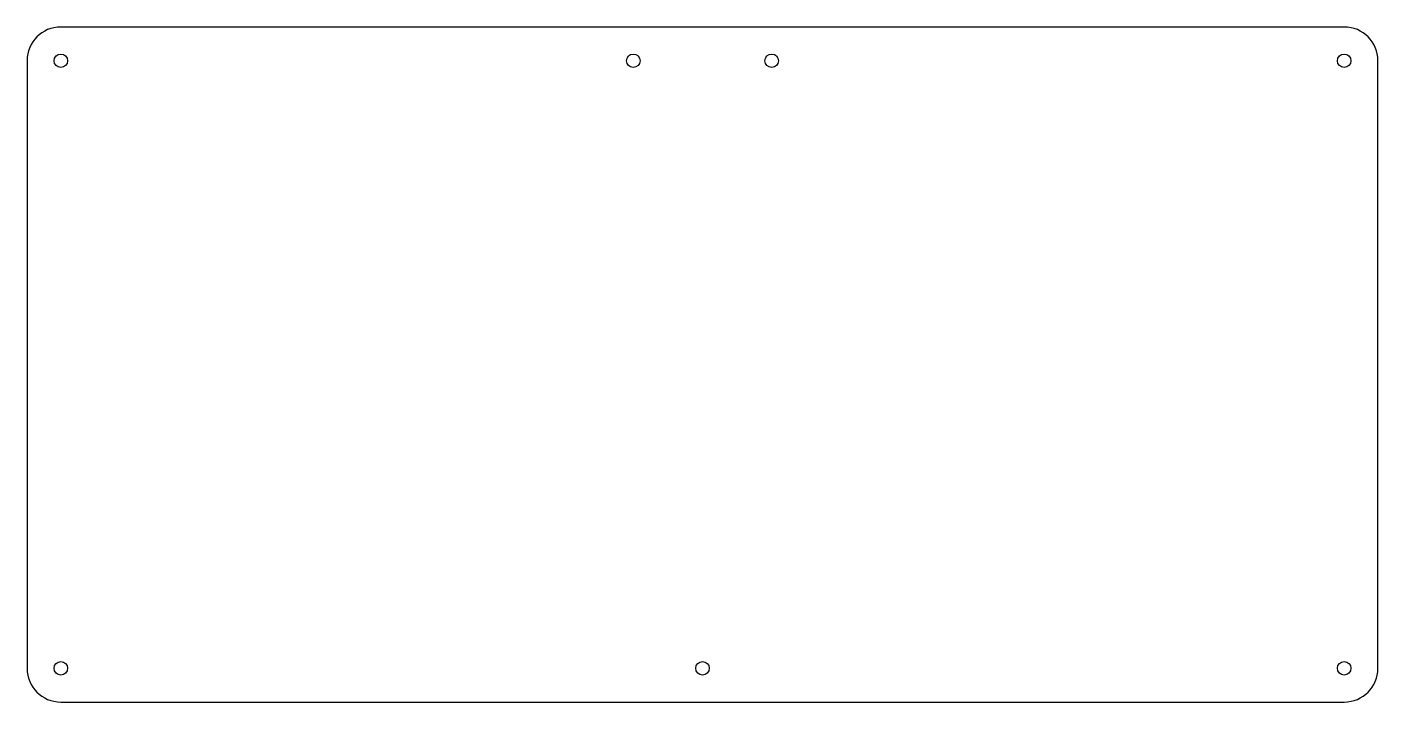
# Model space of a CAD drawing. Header units: metres. Extents: x 0 to 40, y 0 to 20.
import ezdxf

# ---------------------------------------------------------------- set-up
doc = ezdxf.new("R2010")
doc.units = ezdxf.units.M

msp = doc.modelspace()

# ---------------------------------------------------------------- linework, layer by layer
for points in [[(39, 20), (1, 20)], [(0, 19), (0, 1)], [(40, 1), (40, 19)], [(1, 0), (39, 0)]]:
    msp.add_lwpolyline(points)
for centre in [(1, 19), (17.95, 19), (22.05, 19), (39, 19), (1, 1), (20, 1), (39, 1)]:
    msp.add_circle(centre, 0.2)
for centre, start, end in [((1, 19), 90, 180), ((39, 19), 0, 90), ((1, 1), 180, 270), ((39, 1), 270, 360)]:
    msp.add_arc(centre, 1, start, end)

doc.saveas('drawing.dxf')
